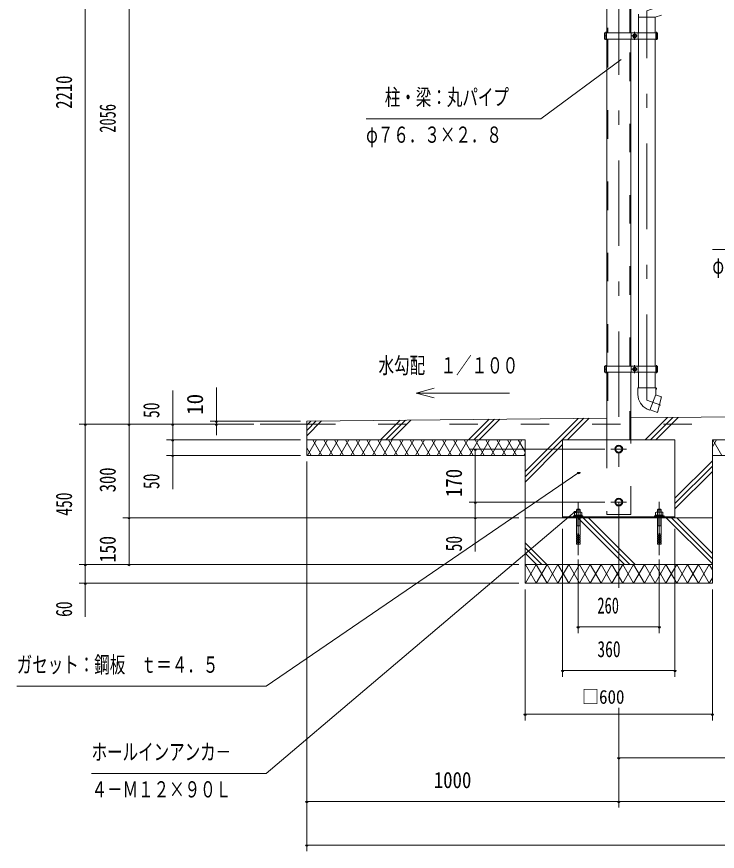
# Model space of a CAD drawing. Units: millimetres, scale not verified. Extents: x -32624 to 32629, y -14700 to 14700.
# Drawn here: x 12198 to 20059, y -3962 to 5408 of the extents above; entities that cross this region are included whole.
import ezdxf
from ezdxf.enums import TextEntityAlignment as Align

# ---------------------------------------------------------------- set-up
doc = ezdxf.new("R2010")
doc.units = ezdxf.units.MM
doc.header["$LTSCALE"] = 80
doc.linetypes.add('USER2', pattern=[10, 4, -6])
doc.linetypes.add('USER3', pattern=[24, 12, -5, 2, -5])
for name, color, linetype, lineweight in [('0-6_2-0BOLD', 7, 'Continuous', 18), ('0-7_2-1HIDDEN', 3, 'USER2', 18), ('0-8_2-2CENTER', 3, 'USER3', 18), ('0-9_2-4THIN', 4, 'Continuous', 18), ('0-A_2-5DIM', 3, 'Continuous', 18), ('0-B_2-6HATCH', 2, 'Continuous', 18)]:
    doc.layers.add(name, color=color, linetype=linetype, lineweight=lineweight)
doc.styles.add('ＭＳ ゴシック', font='')
doc.styles.get('ＭＳ ゴシック').set_extended_font_data('MS Gothic')

msp = doc.modelspace()

# ---------------------------------------------------------------- linework, layer by layer
at = {"layer": '0-6_2-0BOLD'}
for p, q in [((18819.96, 5227.5), (18819.96, 6082.9)), ((19173.98, 5402.5), (19173.98, 5227.5)), ((19362.99, 5227.5), (19362.99, 5402.5)), ((18814.36, 5192.5), (18793.01, 5192.5)), ((18814.36, 5157.5), (18814.36, 5227.5)), ((18819.96, 5157.5), (18819.96, 1485.61)), ((19087.01, 1485.61), (19087.01, 5157.5)), ((19092.04, 5157.5), (19092.04, 5227.5)), ((19113.44, 5182.56), (19113.44, 5202.43)), ((19113.58, 5202.68), (19130.79, 5212.62)), ((19130.79, 5172.37), (19113.58, 5182.31)), ((19131.08, 5212.62), (19148.29, 5202.68)), ((19148.29, 5182.31), (19131.08, 5172.37)), ((19148.43, 5202.43), (19148.43, 5182.56)), ((19170.06, 5227.5), (19170.06, 5157.5)), ((19173.98, 5157.5), (19173.98, 1485.61)), ((19362.99, 1485.61), (19362.99, 5157.5)), ((19367.71, 5157.5), (19367.71, 5227.5)), ((19389.06, 5192.5), (19367.71, 5192.5)), ((18793.01, 1450.61), (18814.36, 1450.61)), ((18814.36, 1485.61), (18814.36, 1415.61)), ((18819.96, 1415.61), (18819.96, 657.9)), ((19087.01, 657.9), (19087.01, 1415.61)), ((19092.04, 1415.61), (19092.04, 1485.61)), ((19113.44, 1440.67), (19113.44, 1460.55)), ((19113.58, 1460.79), (19130.79, 1470.73)), ((19130.79, 1430.48), (19113.58, 1440.42)), ((19131.08, 1470.73), (19148.29, 1460.79)), ((19148.29, 1440.42), (19131.08, 1430.48)), ((19148.43, 1460.55), (19148.43, 1440.67)), ((19170.06, 1485.61), (19170.06, 1415.61)), ((19173.98, 1415.61), (19173.98, 1240.61)), ((19362.99, 1240.61), (19362.99, 1415.61)), ((19367.71, 1415.61), (19367.71, 1485.61)), ((19367.71, 1450.61), (19389.06, 1450.61)), ((19167.33, 1240.61), (19168.83, 1165.77)), ((22378.76, 937.15), (19087.01, 904.23)), ((15453.48, 832.9), (14928.47, 832.9)), ((15453.49, 657.9), (17903.48, 657.9)), ((17903.48, 657.9), (17903.48, -952.1)), ((15453.49, 482.9), (17903.48, 482.9)), ((20003.49, 482.9), (22103.49, 482.9)), ((18459.01, -197.5), (18459, -187)), ((18477.88, -157.19), (18477.87, -186.99)), ((18487.99, -186.99), (18498.48, -197.5)), ((18498.48, -187), (18508.98, -197.49)), ((18519.1, -187), (18519.1, -157.19)), ((18537.97, -197.5), (18537.97, -187)), ((19369.01, -197.5), (19369.01, -187)), ((19387.49, -128.19), (19387.49, -153.4)), ((19387.88, -157.19), (19387.87, -186.99)), ((19397.99, -186.99), (19408.49, -197.5)), ((19408.49, -187), (19418.98, -197.49)), ((19429.1, -187), (19429.1, -157.19)), ((19447.97, -187), (19447.97, -197.5)), ((20003.49, -217.1), (17903.48, -217.1)), ((19583.49, -205.9), (18323.48, -205.9)), ((19429.49, -411.69), (19429.48, -217.1)), ((19460.99, -197.5), (19460.99, -205.9)), ((18519.49, -309.36), (18477.48, -309.36)), ((19429.49, -309.36), (19387.49, -309.36)), ((18481.69, -411.69), (18477.48, -420.09)), ((18481.69, -436.89), (18477.48, -445.29)), ((18481.69, -462.09), (18477.48, -470.49)), ((18519.49, -445.29), (18515.28, -436.89)), ((18519.49, -470.49), (18515.28, -462.09)), ((19429.49, -411.69), (19412.69, -411.69)), ((19412.69, -420.09), (19429.49, -420.09)), ((19425.28, -436.89), (19429.49, -445.29)), ((19425.28, -462.09), (19429.49, -470.49)), ((18481.69, -487.29), (18477.48, -495.69)), ((19387.49, -495.69), (19391.69, -487.29)), ((19425.28, -487.29), (19429.49, -495.69)), ((17903.48, -742.1), (20003.49, -742.1))]:
    msp.add_line(p, q, dxfattribs=at)
for points in [[(19087.01, 5227.5), (19087.01, 5704.38), (19163.49, 5704.38)], [(19432.21, 5426.25), (19362.64, 5402.5), (19174.33, 5402.5), (19173.98, 5437.63)], [(19167.33, 1240.61), (19369.64, 1240.61), (19378.04, 1233.61), (19378.04, 1226.61), (19369.36, 1226.61)], [(19369.64, 1240.61), (19368.17, 1167.11), (19303.76, 990.16), (19270.63, 1001.85)], [(19305.2, 994.11), (19387.72, 965.01), (19432.27, 1138.56), (19366.73, 1163.16)], [(18819.96, 901.56), (15453.49, 867.9), (15453.49, 482.9)], [(17903.48, -952.1), (20003.49, -952.1), (20003.49, 657.9), (22103.49, 657.9), (22103.49, -742.1), (22803.49, -742.1), (22803.49, 657.9), (24903.49, 657.9), (24903.49, -952.1), (27003.49, -952.1), (27003.49, 657.9), (29453.48, 657.9)], [(18323.48, -217.1), (18323.48, 657.9), (19583.49, 657.9), (19583.49, -217.1)], [(18477.48, -128.19), (18483.78, -121.89), (18513.19, -121.89), (18519.49, -128.19)], [(18519.49, -153.4), (18519.49, -128.19), (18477.48, -128.19), (18477.49, -153.4)], [(19429.49, -153.4), (19429.48, -128.19), (19423.19, -121.89), (19393.79, -121.89), (19387.49, -128.19), (19429.48, -128.19)], [(18445.98, -205.9), (18445.98, -197.49), (18550.99, -197.5), (18550.99, -205.9)], [(18494.28, -411.69), (18477.48, -411.69), (18477.48, -217.1)], [(18519.49, -217.1), (18519.49, -411.69), (18502.69, -411.69)], [(19460.99, -197.5), (19355.98, -197.49), (19355.98, -205.9)], [(19387.49, -217.1), (19387.49, -411.69), (19404.29, -411.69)], [(18519.49, -495.69), (18519.49, -512.49), (18502.69, -512.49), (18502.69, -394.89), (18494.28, -394.89), (18494.28, -512.49), (18477.48, -512.49), (18477.48, -495.69), (18494.28, -495.69)], [(18494.28, -436.89), (18477.48, -436.89), (18477.48, -420.09), (18494.28, -420.09)], [(18494.28, -462.09), (18477.48, -462.09), (18477.48, -445.29), (18494.28, -445.29)], [(18502.69, -420.09), (18519.49, -420.09), (18515.28, -411.69)], [(18519.49, -420.09), (18519.49, -436.89), (18502.69, -436.89)], [(18502.69, -445.29), (18519.49, -445.29), (18519.49, -462.09), (18502.69, -462.09)], [(19404.29, -495.69), (19387.49, -495.69), (19387.49, -512.49), (19404.29, -512.49), (19404.29, -394.89)], [(19404.29, -420.09), (19387.49, -420.09), (19391.69, -411.69)], [(19387.49, -420.09), (19387.49, -436.89), (19404.29, -436.89)], [(19404.29, -445.29), (19387.49, -445.29), (19391.69, -436.89)], [(19387.49, -445.29), (19387.49, -462.09), (19404.29, -462.09)], [(19404.29, -470.49), (19387.49, -470.49), (19391.69, -462.09)], [(19404.29, -394.89), (19412.69, -394.89), (19412.69, -512.49), (19429.49, -512.49), (19429.49, -495.69), (19412.69, -495.69)], [(19412.69, -436.89), (19429.49, -436.89), (19429.49, -420.09), (19425.28, -411.69)], [(19412.69, -462.09), (19429.49, -462.09), (19429.49, -445.29), (19412.69, -445.29)], [(18494.28, -487.29), (18477.48, -487.29), (18477.48, -470.49), (18494.28, -470.49)], [(18502.69, -470.49), (18519.49, -470.49), (18519.49, -487.29), (18502.69, -487.29)], [(18502.69, -495.69), (18519.49, -495.69), (18515.28, -487.29)], [(19387.49, -470.49), (19387.49, -487.29), (19404.29, -487.29)], [(19412.69, -487.29), (19429.49, -487.29), (19429.49, -470.49), (19412.69, -470.49)]]:
    msp.add_lwpolyline(points, dxfattribs=at)
for points in [[(19389.06, 5227.5), (18793.01, 5227.5), (18793.01, 5157.5), (19389.06, 5157.5)], [(18793.01, 1415.61), (18793.01, 1485.61), (19389.06, 1485.61), (19389.06, 1415.61)], [(18918.49, 573.11), (18953.49, 593.31), (18988.49, 573.11), (18988.49, 532.69), (18953.49, 512.48), (18918.49, 532.69)], [(18918.49, -62.31), (18918.49, -21.89), (18953.49, -1.69), (18988.49, -21.89), (18988.49, -62.31), (18953.49, -82.52)], [(18539.71, -187), (18457.26, -187), (18457.26, -157.19), (18463.84, -153.4), (18533.13, -153.4), (18539.71, -157.19)], [(19443.14, -153.4), (19373.84, -153.4), (19367.26, -157.19), (19367.26, -187), (19449.71, -187), (19449.71, -157.19)]]:
    msp.add_lwpolyline(points, close=True, dxfattribs=at)
for centre, radius in [((19130.94, 5192.5), 21.88), ((19130.94, 5192.5), 17.15), ((19130.94, 1450.61), 21.88), ((19130.94, 1450.61), 17.15), ((18953.49, 552.9), 43.75), ((18953.49, 552.9), 34.3), ((18953.49, -42.1), 43.75), ((18953.49, -42.1), 34.3)]:
    msp.add_circle(centre, radius, dxfattribs=at)
for centre, radius, start, end in [((19130.94, 5192.5), 20.12, 149.59184, 150.40814), ((19130.94, 5192.5), 20.12, 209.59184, 210.40814), ((19130.94, 5192.5), 20.12, 89.59184, 90.40814), ((19130.94, 5192.5), 20.12, 269.59184, 270.40814), ((19130.94, 5192.5), 20.12, 29.59184, 30.40814), ((19130.94, 5192.5), 20.12, 329.59184, 330.40814), ((19130.94, 1450.61), 20.12, 149.59184, 150.40814), ((19130.94, 1450.61), 20.12, 209.59184, 210.40814), ((19130.94, 1450.61), 20.12, 89.59184, 90.40814), ((19130.94, 1450.61), 20.12, 269.59184, 270.40814), ((19130.94, 1450.61), 20.12, 29.59184, 30.40814), ((19130.94, 1450.61), 20.12, 329.59184, 330.40814), ((19357.79, 1169.55), 189, 181.14575, 242.53503), ((19428.1, 1136.39), 3.5, 345.60481, 69.42705), ((19385.28, 969.58), 3.5, 250.57294, 345.6048), ((18467.57, -169.29), 15.89, 49.57169, 90), ((18498.48, -211.27), 57.88, 69.1357, 110.8643), ((18529.4, -169.29), 15.89, 90, 130.43115), ((19377.57, -169.29), 15.89, 49.57169, 90), ((19408.49, -211.27), 57.88, 69.1357, 110.8643), ((19439.4, -169.29), 15.89, 90, 130.43115)]:
    msp.add_arc(centre, radius, start, end, dxfattribs=at)
at = {"layer": '0-7_2-1HIDDEN'}
for p, q in [((18829.76, 6082.9), (18829.76, 5227.5)), ((18829.76, 5157.5), (18829.76, 1485.61)), ((19077.21, 1485.61), (19077.21, 5157.5)), ((18829.76, 1415.61), (18829.75, 657.9)), ((19077.2, 657.9), (19077.21, 1415.61)), ((15453.49, 832.9), (29453.48, 832.9))]:
    msp.add_line(p, q, dxfattribs=at)
for points in [[(19077.21, 5227.5), (19077.21, 5714.18), (19163.49, 5714.18)], [(18819.96, 657.9), (18819.96, -182.1), (19087.01, -182.1), (19087.01, 657.9)]]:
    msp.add_lwpolyline(points, dxfattribs=at)
at = {"layer": '0-8_2-2CENTER'}
for p, q in [((18953.49, -1005.48), (18953.49, 8168.6)), ((18806.49, 5238), (18806.49, 5147)), ((19100.31, 5192.5), (19161.56, 5192.5)), ((19130.94, 5147), (19130.94, 5238)), ((19375.59, 5238), (19375.59, 5147)), ((18806.49, 1496.11), (18806.49, 1405.11)), ((19100.31, 1450.61), (19161.56, 1450.61)), ((19130.94, 1405.11), (19130.94, 1496.11)), ((19375.59, 1405.11), (19375.59, 1496.11)), ((19426.5, 1045.68), (19268.49, 1103.19)), ((18865.98, 552.9), (19040.99, 552.9)), ((18498.48, -39.05), (18498.48, -637.44)), ((19040.99, -42.1), (18865.98, -42.1)), ((19408.49, -637.44), (19408.49, -39.05))]:
    msp.add_line(p, q, dxfattribs=at)
msp.add_lwpolyline([(19268.49, 1103.19), (19268.49, 5474.3), (22453.48, 6633.55), (22453.48, 7461.65)], dxfattribs=at)
at = {"layer": '0-9_2-4THIN'}
for p, q in [((18481.69, -153.4), (18481.69, -123.99)), ((18515.28, -123.99), (18515.28, -153.4)), ((19391.69, -123.99), (19391.69, -153.4)), ((19425.28, -153.4), (19425.28, -123.99))]:
    msp.add_line(p, q, dxfattribs=at)
for points in [[(18477.48, -316.63), (18481.69, -309.36), (18481.69, -217.1)], [(18515.28, -217.1), (18515.28, -309.36), (18519.49, -316.64)], [(19391.69, -217.1), (19391.7, -309.36), (19387.49, -316.63)], [(19429.49, -316.64), (19425.28, -309.36), (19425.28, -217.1)]]:
    msp.add_lwpolyline(points, dxfattribs=at)
at = {"layer": '0-A_2-5DIM'}
for p, q in [((12968.47, -1330.09), (12968.47, 8567.9)), ((13458.47, 8567.9), (13458.47, -742.09)), ((18981.46, 4928.47), (18078.49, 4262.9)), ((18078.49, 4262.9), (16118.49, 4262.9)), ((14438.47, 1245.9), (14438.47, 711.14)), ((13948.47, 104.9), (13948.47, 1210.9)), ((16678.48, 1182.9), (17728.48, 1182.9)), ((14368.47, 867.9), (15383.49, 867.9)), ((14452.47, 867.9), (14424.47, 867.9)), ((14858.47, 832.9), (12898.47, 832.9)), ((12982.47, 832.9), (12954.47, 832.9)), ((13472.47, 832.9), (13444.47, 832.9)), ((13962.47, 832.9), (13934.47, 832.9)), ((14452.47, 832.9), (14424.47, 832.9)), ((13878.47, 657.9), (15383.49, 657.9)), ((13962.47, 657.9), (13934.47, 657.9)), ((15383.49, 482.9), (13878.47, 482.9)), ((13962.47, 482.9), (13934.47, 482.9)), ((17273.48, 552.9), (18795.98, 552.9)), ((17357.49, 552.9), (17329.49, 552.9)), ((17343.49, 552.9), (17343.49, -595.1)), ((15453.49, -3962.1), (15453.49, 412.9)), ((18519.68, 290.76), (18491.68, 290.76)), ((18795.98, -42.1), (17273.48, -42.1)), ((17357.49, -42.1), (17329.49, -42.1)), ((18479.58, -146.58), (18451.58, -146.58)), ((17833.48, -217.1), (13388.47, -217.1)), ((13472.47, -217.1), (13444.47, -217.1)), ((17357.49, -217.1), (17329.49, -217.1)), ((18323.48, -340.94), (18323.48, -2002.1)), ((19583.49, -2002.1), (19583.49, -340.94)), ((12898.47, -742.09), (17833.48, -742.09)), ((12982.47, -742.09), (12954.47, -742.09)), ((13472.47, -742.09), (13444.47, -742.09)), ((18498.48, -685.99), (18498.48, -1512.1)), ((19408.49, -1512.1), (19408.49, -685.99)), ((17833.48, -952.09), (12898.47, -952.09)), ((12982.47, -952.09), (12954.47, -952.09)), ((17903.48, -2492.1), (17903.48, -1022.1)), ((20003.49, -2492.1), (20003.49, -1022.09)), ((18512.48, -1442.1), (18484.48, -1442.1)), ((18498.48, -1442.1), (19408.49, -1442.1)), ((19422.48, -1442.1), (19394.48, -1442.1)), ((18337.48, -1932.1), (18309.48, -1932.1)), ((18323.48, -1932.1), (19583.49, -1932.1)), ((19597.49, -1932.1), (19569.49, -1932.1)), ((17917.48, -2422.1), (17889.48, -2422.1)), ((20003.49, -2422.1), (17903.48, -2422.1)), ((18953.49, -2352.1), (18953.49, -3472.1)), ((20017.49, -2422.1), (19989.49, -2422.1)), ((18967.49, -2912.1), (18939.49, -2912.1)), ((25953.49, -2912.1), (18953.49, -2912.1)), ((15467.49, -3402.09), (15439.49, -3402.09)), ((15453.49, -3402.09), (29453.48, -3402.09)), ((18967.49, -3402.09), (18939.49, -3402.09)), ((15467.49, -3892.1), (15439.49, -3892.1)), ((29453.48, -3892.1), (15453.49, -3892.1))]:
    msp.add_line(p, q, dxfattribs=at)
for points in [[(20003.49, 2792.9), (21963.49, 2792.9), (22408.84, 2042.28)], [(16881.32, 1237.25), (16678.48, 1182.9), (16881.32, 1128.55)], [(12198.49, -2107.1), (14998.5, -2107.1), (18505.68, 290.76)], [(13038.49, -3087.1), (14998.5, -3087.1), (18465.58, -146.58)]]:
    msp.add_lwpolyline(points, dxfattribs=at)
for centre in [(14438.47, 867.9), (12968.47, 832.9), (13458.47, 832.9), (13948.47, 832.9), (14438.47, 832.9), (13948.47, 657.9), (13948.47, 482.9), (17343.49, 552.9), (18505.68, 290.76), (17343.49, -42.1), (18465.58, -146.58), (13458.47, -217.1), (17343.49, -217.1), (12968.47, -742.09), (13458.47, -742.09), (12968.47, -952.09), (18498.48, -1442.1), (19408.48, -1442.1), (18323.48, -1932.1), (19583.49, -1932.1), (17903.48, -2422.1), (20003.49, -2422.1), (18953.49, -2912.1), (15453.49, -3402.09), (18953.49, -3402.09), (15453.49, -3892.1)]:
    msp.add_arc(centre, 14, 180, 0, dxfattribs=at)
at = {"layer": '0-B_2-6HATCH'}
for p, q in [((15619.91, 869.56), (15453.49, 703.15)), ((15453.49, 762.55), (15559.91, 868.96)), ((15499.91, 868.36), (15453.49, 821.94)), ((16279.4, 657.9), (16499.86, 878.36)), ((16559.86, 878.96), (16338.8, 657.9)), ((16619.86, 879.56), (16398.2, 657.9)), ((17269.35, 657.9), (17499.81, 888.36)), ((17559.81, 888.96), (17328.75, 657.9)), ((17388.15, 657.9), (17619.81, 889.56)), ((18559.76, 898.96), (17903.48, 242.69)), ((17903.48, 302.09), (18499.76, 898.36)), ((18378.09, 657.9), (18619.76, 899.56)), ((19249.25, 657.9), (19499.71, 908.36)), ((19559.71, 908.96), (19308.64, 657.9)), ((19368.04, 657.9), (19619.7, 909.56)), ((15562.8, 657.9), (15461.77, 482.9)), ((15522.39, 657.9), (15623.43, 482.9)), ((15583.01, 482.9), (15684.05, 657.9)), ((15643.64, 657.9), (15744.67, 482.9)), ((15704.26, 482.9), (15805.29, 657.9)), ((15764.88, 657.9), (15865.91, 482.9)), ((15825.5, 482.9), (15926.53, 657.9)), ((15886.12, 657.9), (15987.16, 482.9)), ((15946.74, 482.9), (16047.78, 657.9)), ((16007.37, 657.9), (16108.4, 482.9)), ((16067.99, 482.9), (16169.02, 657.9)), ((16128.61, 657.9), (16229.64, 482.9)), ((16189.23, 482.9), (16290.27, 657.9)), ((16350.89, 482.9), (16249.85, 657.9)), ((16411.51, 657.9), (16310.47, 482.9)), ((16371.1, 657.9), (16472.13, 482.9)), ((16431.72, 482.9), (16532.76, 657.9)), ((16492.34, 657.9), (16593.38, 482.9)), ((16552.96, 482.9), (16654, 657.9)), ((16613.58, 657.9), (16714.62, 482.9)), ((16674.21, 482.9), (16775.24, 657.9)), ((16734.83, 657.9), (16835.87, 482.9)), ((16795.45, 482.9), (16896.48, 657.9)), ((16856.07, 657.9), (16957.11, 482.9)), ((16916.69, 482.9), (17017.73, 657.9)), ((16977.32, 657.9), (17078.35, 482.9)), ((17037.94, 482.9), (17138.97, 657.9)), ((17098.56, 657.9), (17199.6, 482.9)), ((17159.18, 482.9), (17260.22, 657.9)), ((17320.84, 482.9), (17219.8, 657.9)), ((17381.46, 657.9), (17280.42, 482.9)), ((17341.05, 657.9), (17442.08, 482.9)), ((17401.67, 482.9), (17502.7, 657.9)), ((17462.29, 657.9), (17563.32, 482.9)), ((17522.91, 482.9), (17623.95, 657.9)), ((17583.53, 657.9), (17684.57, 482.9)), ((17644.15, 482.9), (17745.19, 657.9)), ((17704.78, 657.9), (17805.81, 482.9)), ((17765.4, 482.9), (17866.44, 657.9)), ((17826.02, 657.9), (17903.48, 523.73)), ((20003.49, 579.38), (20048.82, 657.9)), ((20008.41, 657.9), (20109.44, 482.9)), ((15502.18, 482.9), (15453.49, 567.23)), ((17903.48, 183.29), (18323.48, 603.29)), ((17903.48, 512.07), (17886.64, 482.9)), ((19583.49, 2.19), (20003.49, 422.19)), ((20003.49, 362.79), (19583.49, -57.21)), ((19583.49, -116.6), (20003.49, 303.39)), ((19019.35, -742.1), (18494.35, -217.1)), ((18553.74, -217.1), (19078.74, -742.1)), ((19138.14, -742.1), (18613.14, -217.1)), ((20003.49, -736.29), (19484.29, -217.1)), ((19543.69, -217.1), (20003.49, -676.89)), ((20003.49, -617.5), (19603.09, -217.1)), ((17903.48, -497.39), (18148.19, -742.1)), ((18088.79, -742.1), (17903.48, -556.79)), ((17903.48, -616.19), (18029.4, -742.1)), ((17906.85, -742.1), (17903.48, -747.93)), ((18028.09, -952.1), (17906.85, -742.1)), ((18028.09, -742.1), (17906.85, -952.1)), ((18028.09, -742.1), (18149.34, -952.1)), ((18149.34, -952.1), (18270.58, -742.1)), ((18270.58, -742.1), (18391.82, -952.1)), ((18634.31, -742.1), (18513.07, -952.1)), ((18755.55, -952.1), (18634.31, -742.1)), ((18634.31, -952.1), (18755.56, -742.1)), ((18755.55, -742.1), (18876.8, -952.1)), ((18876.8, -952.1), (18998.04, -742.1)), ((18998.04, -742.1), (19119.28, -952.1)), ((19119.29, -952.1), (19240.53, -742.1)), ((19240.53, -742.1), (19361.77, -952.1)), ((19846.75, -952.1), (19967.99, -742.1)), ((19967.99, -742.1), (20003.49, -803.58)), ((20003.49, -890.62), (19967.99, -952.1)), ((17906.85, -952.1), (17903.48, -946.27))]:
    msp.add_line(p, q, dxfattribs=at)
for points in [[(18270.58, -952.1), (18149.34, -742.1), (18028.1, -952.1)], [(18513.07, -952.1), (18391.82, -742.1), (18270.58, -952.1)], [(18391.83, -952.1), (18513.07, -742.1), (18634.31, -952.1)], [(18998.04, -952.1), (18876.8, -742.1), (18755.56, -952.1)], [(19240.53, -952.1), (19119.29, -742.1), (18998.05, -952.1)], [(19483.02, -952.1), (19361.77, -742.1), (19240.53, -952.1)], [(19361.78, -952.1), (19483.02, -742.1), (19604.26, -952.1)], [(19725.5, -952.1), (19604.26, -742.1), (19483.02, -952.1)], [(19604.26, -952.1), (19725.5, -742.1), (19846.75, -952.1)], [(19967.99, -952.1), (19846.75, -742.1), (19725.51, -952.1)]]:
    msp.add_lwpolyline(points, dxfattribs=at)

# ---------------------------------------------------------------- texts
at = {"layer": '0-A_2-5DIM', "color": 7, "style": 'ＭＳ ゴシック'}
for s, width, p in [('2210', 0.75, (12873.6, 4374.9)), ('2056', 0.65, (13363.6, 4105.4)), ('10', 0.95, (14343.6, 937.9)), ('50', 0.7, (13853.6, 902.9)), ('300', 0.75, (13363.6, 68.15)), ('170', 0.85, (17248.61, 15.65)), ('50', 0.7, (13853.6, 104.9)), ('450', 0.7, (12873.59, -194.35)), ('150', 0.8, (13363.6, -719.34)), ('50', 0.7, (17248.61, -595.1)), ('60', 0.7, (12873.59, -1330.09))]:
    msp.add_text(s, height=182.3, rotation=90, dxfattribs=dict(at, width=width)).set_placement(p, align=Align.BOTTOM_LEFT)
for s, height, width, p in [('柱・梁：丸パイプ', 182.3, 0.7, (16328.49, 4357.77)), ('φ７６．３×２．８', 182.3, 0.7, (16118.49, 3937.77)), ('φ４２．７×２．３', 182.3, 0.7, (20003.49, 2467.77)), ('水勾配\u3000１／１００', 182.3, 0.7, (16258.47, 1347.77)), ('260', 182.3, 0.65, (18713.73, -1347.23)), ('360', 182.3, 0.7, (18713.73, -1837.23)), ('ガセット：鋼板\u3000ｔ＝４．５', 182.3, 0.7, (12198.45, -2012.19)), ('□600', 155, 0.9, (18542.23, -2352.1)), ('ホールインアンカ－', 182.3, 0.7, (13038.46, -2992.19)), ('1000', 182.3, 0.85, (16877.99, -3307.22)), ('４－Ｍ１２×９０Ｌ', 182.3, 0.7, (13038.46, -3412.19))]:
    msp.add_text(s, height=height, dxfattribs=dict(at, width=width)).set_placement(p, align=Align.BOTTOM_LEFT)

doc.saveas('drawing.dxf')
